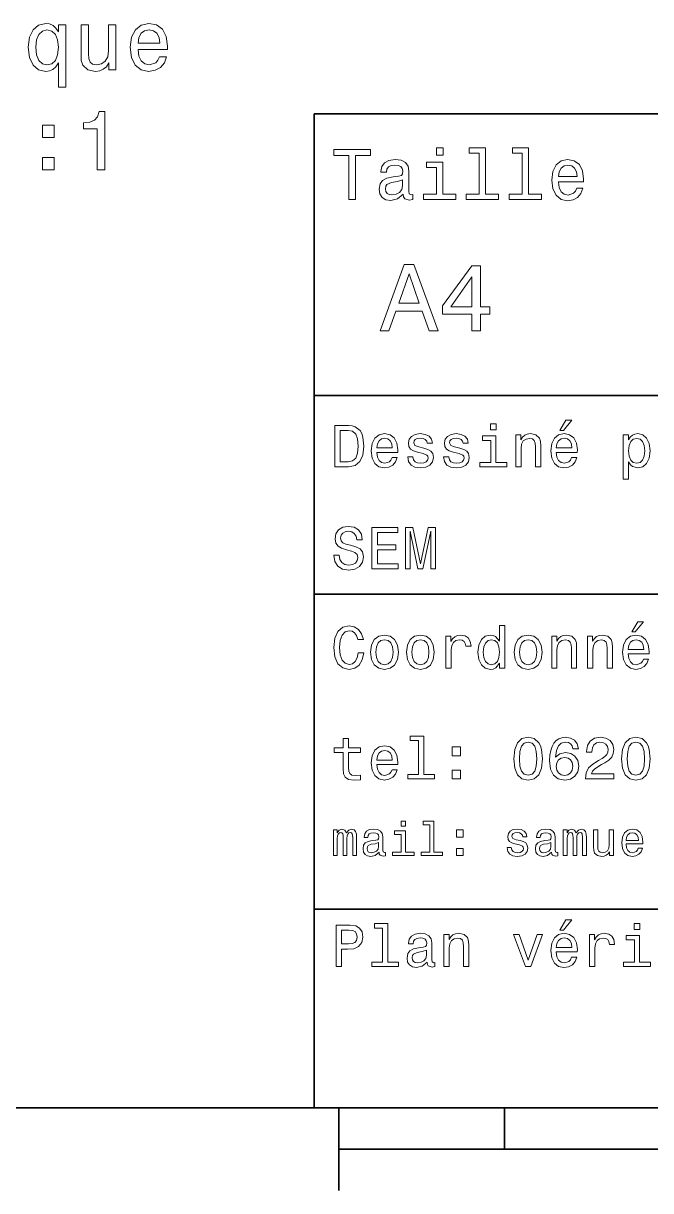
# Model space of a CAD drawing. Extents: x 0 to 297, y 0 to 210.
# Drawn here: x 79.4 to 117.3, y 5 to 75.5 of the extents above; entities that cross this region are included whole.
import ezdxf

# ---------------------------------------------------------------- set-up
doc = ezdxf.new("R2010")
doc.units = 0

msp = doc.modelspace()

# ---------------------------------------------------------------- linework, layer by layer
at = {"color": 7, "lineweight": 35}
for p, q in [((97, 10), (97, 70)), ((97, 70), (287, 70)), ((97, 53), (162, 53)), ((97, 41), (162, 41)), ((97, 22), (162, 22)), ((10, 10), (287, 10)), ((97, 10), (287, 10)), ((98.5, 7.5), (198.5, 7.5))]:
    msp.add_line(p, q, dxfattribs=at)
at = {"color": 7, "lineweight": 35, "ltscale": 0.125}
msp.add_line((98.5, 10), (98.5, 5), dxfattribs=at)
at = {"color": 7, "lineweight": 35, "ltscale": 0.0625}
msp.add_line((108.5, 10), (108.5, 7.5), dxfattribs=at)
at = {"color": 7, "lineweight": 13}
for points in [[(81.571091, 74.945999), (81.414749, 75.172943), (81.238235, 75.334328), (81.031464, 75.425102), (80.794434, 75.460403), (80.365753, 75.359543), (80.032898, 75.077118), (79.81604, 74.62323), (79.740395, 74.013), (79.81604, 73.397728), (80.032898, 72.943832), (80.365753, 72.656372), (80.794434, 72.560555), (81.031464, 72.590813), (81.233192, 72.676544), (81.409698, 72.832886), (81.571091, 73.069916), (81.571091, 71.607384), (82.014893, 71.607384), (82.014893, 75.364586), (81.571091, 75.364586)], [(86.367195, 73.881874), (88.14241, 73.881874), (88.147453, 74.088646), (88.066757, 74.668617), (87.844864, 75.102341), (87.491837, 75.364586), (87.022812, 75.460403), (86.563881, 75.359543), (86.210854, 75.077118), (85.98391, 74.618187), (85.903214, 74.013), (85.978867, 73.392685), (86.205811, 72.938789), (86.553795, 72.656372), (87.007683, 72.560555), (87.401062, 72.626114), (87.723824, 72.797585), (87.960854, 73.069916), (88.097023, 73.433029), (87.658264, 73.433029), (87.567482, 73.2313), (87.436356, 73.080002), (87.063156, 72.958969), (86.775696, 73.014442), (86.558838, 73.190956), (86.417625, 73.478416), (86.367195, 73.866745)], [(80.19429, 74.013), (80.23967, 74.461845), (80.38089, 74.789658), (80.592697, 74.991386), (80.870079, 75.061989), (81.162582, 74.991386), (81.384491, 74.794701), (81.51561, 74.466888), (81.56604, 74.013), (81.51561, 73.55407), (81.384491, 73.226257), (81.162582, 73.024529), (80.870079, 72.958969), (80.592697, 73.024529), (80.38089, 73.226257), (80.23967, 73.559113)], [(85.030739, 75.364586), (84.586937, 75.364586), (84.586937, 73.801186), (84.536499, 73.438072), (84.390251, 73.175827), (84.1633, 73.014442), (83.865753, 72.964012), (83.628723, 73.004356), (83.477425, 73.125389), (83.391693, 73.332161), (83.371521, 73.624672), (83.371521, 75.364586), (82.927719, 75.364586), (82.927719, 73.584328), (82.942841, 73.226257), (83.038666, 72.928703), (83.331177, 72.656372), (83.800194, 72.560555), (84.052353, 72.595856), (84.269211, 72.68663), (84.455811, 72.842972), (84.607109, 73.069916), (84.607109, 72.656372), (85.030739, 72.656372)], [(86.367195, 74.255074), (86.422668, 74.603058), (86.558838, 74.86026), (86.76561, 75.016602), (87.037949, 75.072075), (87.305237, 75.016602), (87.512009, 74.86026), (87.638092, 74.603058), (87.683472, 74.255074)], [(83.896011, 66.609543), (84.35495, 66.609543), (84.35495, 70.134758), (84.012009, 70.134758), (83.921234, 69.827126), (83.73967, 69.620346), (83.462296, 69.499313), (83.07901, 69.458969), (83.07901, 69.100899), (83.896011, 69.100899)], [(80.602783, 68.566315), (81.298752, 68.566315), (81.298752, 69.317757), (80.602783, 69.317757)], [(99.102303, 64.837173), (99.5, 64.837173), (99.5, 67.47406), (100.407784, 67.47406), (100.407784, 67.837173), (98.190201, 67.837173), (98.190201, 67.47406), (99.102303, 67.47406)], [(104.786743, 67.940918), (104.384727, 67.940918), (104.384727, 67.508644), (104.786743, 67.508644)], [(106.969742, 67.621033), (106.969742, 65.157059), (106.187317, 65.157059), (106.187317, 64.837173), (108.128242, 64.837173), (108.128242, 65.157059), (107.350143, 65.157059), (107.350143, 67.940918), (106.373199, 67.940918), (106.373199, 67.621033)], [(109.572044, 67.621033), (109.572044, 65.157059), (108.789627, 65.157059), (108.789627, 64.837173), (110.730545, 64.837173), (110.730545, 65.157059), (109.952454, 65.157059), (109.952454, 67.940918), (108.975502, 67.940918), (108.975502, 67.621033)], [(80.602783, 66.609543), (81.298752, 66.609543), (81.298752, 67.360985), (80.602783, 67.360985)], [(102.387611, 65.139771), (102.387611, 65.126801), (102.409225, 64.979828), (102.47406, 64.876076), (102.746399, 64.793945), (102.958214, 64.828529), (102.958214, 65.122475), (102.867432, 65.109505), (102.746399, 65.165703), (102.724785, 65.338615), (102.724785, 66.540344), (102.672913, 66.84726), (102.521614, 67.0634), (102.257927, 67.193085), (101.886169, 67.240631), (101.523056, 67.188759), (101.255043, 67.041786), (101.086456, 66.812675), (101.030258, 66.510086), (101.030258, 66.484146), (101.371758, 66.484146), (101.402016, 66.665703), (101.497116, 66.795387), (101.65274, 66.873199), (101.873199, 66.903458), (102.085014, 66.881844), (102.236313, 66.817001), (102.327087, 66.704605), (102.357346, 66.548988), (102.340057, 66.367432), (102.270897, 66.276657), (102.097984, 66.233429), (101.773773, 66.198845), (101.402016, 66.121033), (101.138329, 65.982704), (100.982712, 65.766571), (100.935158, 65.446686), (100.978386, 65.161385), (101.112389, 64.949562), (101.328529, 64.815559), (101.626801, 64.768013), (102.028816, 64.858788)], [(104.773773, 65.157059), (104.773773, 67.080688), (103.796829, 67.080688), (103.796829, 66.756485), (104.393372, 66.756485), (104.393372, 65.157059), (103.615273, 65.157059), (103.615273, 64.837173), (105.560516, 64.837173), (105.560516, 65.157059)], [(111.750717, 65.887604), (113.272339, 65.887604), (113.276657, 66.064842), (113.207497, 66.561958), (113.017288, 66.933716), (112.714699, 67.158501), (112.312683, 67.240631), (111.919312, 67.154175), (111.616714, 66.912102), (111.422188, 66.51873), (111.353027, 66), (111.41787, 65.4683), (111.612396, 65.079247), (111.91066, 64.837173), (112.299713, 64.755043), (112.636887, 64.811234), (112.913544, 64.958214), (113.116714, 65.191643), (113.233429, 65.502876), (112.857346, 65.502876), (112.779541, 65.329971), (112.667145, 65.200287), (112.34726, 65.096542), (112.100868, 65.144089), (111.914986, 65.295387), (111.793945, 65.541786), (111.750717, 65.874634)], [(111.750717, 66.207489), (111.798271, 66.50576), (111.914986, 66.726219), (112.092216, 66.860229), (112.325653, 66.907776), (112.554756, 66.860229), (112.731987, 66.726219), (112.840057, 66.50576), (112.878967, 66.207489)], [(102.344383, 65.649857), (102.292511, 65.425072), (102.154182, 65.252159), (101.946686, 65.139771), (101.691643, 65.100861), (101.527374, 65.122475), (101.41066, 65.191643), (101.337173, 65.312675), (101.315559, 65.481262), (101.332855, 65.632561), (101.402016, 65.740631), (101.678673, 65.861671), (102.028816, 65.913544), (102.344383, 66.017288)], [(100.982712, 56.9049), (101.51297, 56.9049), (101.933716, 58.080692), (103.530258, 58.080692), (103.951012, 56.9049), (104.492798, 56.9049), (103.028816, 60.910664), (102.440926, 60.910664)], [(106.521614, 56.9049), (107.040344, 56.9049), (107.040344, 57.896255), (107.610954, 57.896255), (107.610954, 58.357349), (107.040344, 58.357349), (107.040344, 60.818443), (106.515854, 60.818443), (104.763687, 58.403458), (104.763687, 57.896255), (106.521614, 57.896255)], [(102.118156, 58.570606), (102.734871, 60.334293), (103.351585, 58.570606)], [(105.247841, 58.357349), (106.521614, 60.149857), (106.521614, 58.357349)], [(111.84726, 50.88797), (112.059799, 50.88797), (112.560516, 51.500362), (112.207489, 51.500362)], [(99.080688, 51.190563), (98.248558, 51.190563), (98.248558, 48.690563), (99.080688, 48.690563), (99.473343, 48.769814), (99.765129, 49.011169), (99.945244, 49.40382), (100.010086, 49.940563), (99.952446, 50.488113), (99.880402, 50.70425), (99.779541, 50.877163), (99.487755, 51.111313), (99.296829, 51.168949)], [(99.055473, 50.891571), (99.329254, 50.837536), (99.516571, 50.671829), (99.628242, 50.376442), (99.664268, 49.940563), (99.624641, 49.519093), (99.51297, 49.223705), (99.322044, 49.047192), (99.055473, 48.989555), (98.583572, 48.989555), (98.583572, 50.891571)], [(107.992798, 51.27702), (107.657784, 51.27702), (107.657784, 50.916786), (107.992798, 50.916786)], [(100.784584, 49.565922), (102.052597, 49.565922), (102.056198, 49.713619), (101.998558, 50.127884), (101.840057, 50.437683), (101.587898, 50.625), (101.252884, 50.693443), (100.925072, 50.621399), (100.672913, 50.41967), (100.510803, 50.091862), (100.453171, 49.659584), (100.507202, 49.216499), (100.669312, 48.892292), (100.91787, 48.690563), (101.242073, 48.62212), (101.523056, 48.668949), (101.753601, 48.791428), (101.922913, 48.98595), (102.020172, 49.245319), (101.706772, 49.245319), (101.64193, 49.101227), (101.548271, 48.993156), (101.2817, 48.9067), (101.07637, 48.946327), (100.921471, 49.072407), (100.820602, 49.27774), (100.784584, 49.555115)], [(100.784584, 49.832493), (100.824211, 50.081055), (100.921471, 50.264771), (101.069168, 50.376442), (101.263687, 50.416069), (101.454613, 50.376442), (101.602303, 50.264771), (101.69236, 50.081055), (101.724785, 49.832493)], [(103.623199, 49.818085), (103.317001, 49.890129), (103.090057, 49.972984), (103.014412, 50.142292), (103.036026, 50.261169), (103.111671, 50.347622), (103.234146, 50.401657), (103.41066, 50.423271), (103.579971, 50.401657), (103.713257, 50.336815), (103.799713, 50.239555), (103.835732, 50.109871), (104.145531, 50.109871), (104.145531, 50.117077), (104.091499, 50.351227), (103.943802, 50.534943), (103.713257, 50.650219), (103.41066, 50.693443), (103.104469, 50.650219), (102.881126, 50.531342), (102.740631, 50.354828), (102.697403, 50.131485), (102.729828, 49.915348), (102.830688, 49.76405), (102.996399, 49.655983), (103.237755, 49.580334), (103.590775, 49.493877), (103.806915, 49.40382), (103.864555, 49.331772), (103.886169, 49.223705), (103.853745, 49.09042), (103.767288, 48.989555), (103.626801, 48.924713), (103.439484, 48.903099), (103.241356, 48.924713), (103.09726, 49.000362), (103, 49.122841), (102.960373, 49.292149), (102.654175, 49.292149), (102.704613, 49.003963), (102.852303, 48.795029), (103.086456, 48.668949), (103.41066, 48.62212), (103.749283, 48.668949), (103.997841, 48.795029), (104.149139, 48.996758), (104.203171, 49.259727), (104.163544, 49.486671), (104.051872, 49.641571), (103.868156, 49.742435)], [(105.791786, 49.818085), (105.485588, 49.890129), (105.258644, 49.972984), (105.182999, 50.142292), (105.204613, 50.261169), (105.280258, 50.347622), (105.40274, 50.401657), (105.579254, 50.423271), (105.748558, 50.401657), (105.881844, 50.336815), (105.9683, 50.239555), (106.004326, 50.109871), (106.314117, 50.109871), (106.314117, 50.117077), (106.260086, 50.351227), (106.112396, 50.534943), (105.881844, 50.650219), (105.579254, 50.693443), (105.273056, 50.650219), (105.049713, 50.531342), (104.909225, 50.354828), (104.865997, 50.131485), (104.898415, 49.915348), (104.999283, 49.76405), (105.164986, 49.655983), (105.406342, 49.580334), (105.759369, 49.493877), (105.975502, 49.40382), (106.033142, 49.331772), (106.054756, 49.223705), (106.022339, 49.09042), (105.935883, 48.989555), (105.795387, 48.924713), (105.60807, 48.903099), (105.409943, 48.924713), (105.265854, 49.000362), (105.168587, 49.122841), (105.12896, 49.292149), (104.822769, 49.292149), (104.873199, 49.003963), (105.020897, 48.795029), (105.255043, 48.668949), (105.579254, 48.62212), (105.91787, 48.668949), (106.166428, 48.795029), (106.317726, 48.996758), (106.371758, 49.259727), (106.33213, 49.486671), (106.220459, 49.641571), (106.036743, 49.742435)], [(107.981987, 48.957134), (107.981987, 50.560158), (107.16787, 50.560158), (107.16787, 50.289986), (107.664986, 50.289986), (107.664986, 48.957134), (107.016571, 48.957134), (107.016571, 48.690563), (108.637611, 48.690563), (108.637611, 48.957134)], [(109.181557, 48.690563), (109.498558, 48.690563), (109.498558, 49.807278), (109.530983, 50.063042), (109.635445, 50.250362), (109.797546, 50.365635), (110.013687, 50.408863), (110.1866, 50.372841), (110.29467, 50.275578), (110.348701, 50.113472), (110.366714, 49.897335), (110.366714, 48.690563), (110.683716, 48.690563), (110.683716, 49.962177), (110.669312, 50.217941), (110.604469, 50.430477), (110.39193, 50.625), (110.060516, 50.693443), (109.876801, 50.668228), (109.721901, 50.599785), (109.588615, 50.484512), (109.484146, 50.329613), (109.484146, 50.625), (109.181557, 50.625)], [(111.627518, 49.565922), (112.895531, 49.565922), (112.899132, 49.713619), (112.841499, 50.127884), (112.682999, 50.437683), (112.430832, 50.625), (112.095825, 50.693443), (111.768013, 50.621399), (111.515854, 50.41967), (111.353745, 50.091862), (111.296112, 49.659584), (111.350143, 49.216499), (111.512245, 48.892292), (111.760803, 48.690563), (112.085014, 48.62212), (112.365997, 48.668949), (112.596542, 48.791428), (112.765854, 48.98595), (112.863113, 49.245319), (112.549713, 49.245319), (112.484871, 49.101227), (112.391212, 48.993156), (112.124641, 48.9067), (111.919312, 48.946327), (111.764412, 49.072407), (111.663544, 49.27774), (111.627518, 49.555115)], [(111.627518, 49.832493), (111.667145, 50.081055), (111.764412, 50.264771), (111.912102, 50.376442), (112.106628, 50.416069), (112.297546, 50.376442), (112.445244, 50.264771), (112.535301, 50.081055), (112.567726, 49.832493)], [(115.986313, 50.326012), (115.986313, 50.625), (115.669312, 50.625), (115.669312, 47.941284), (115.986313, 47.941284), (115.986313, 48.98595), (116.097984, 48.816643), (116.22406, 48.704971), (116.541069, 48.62212), (116.843658, 48.690563), (117.081413, 48.895893), (117.236313, 49.2201), (117.293945, 49.659584), (117.236313, 50.095463), (117.081413, 50.41967), (116.843658, 50.621399), (116.541069, 50.693443), (116.368156, 50.671829), (116.220459, 50.603386), (116.094383, 50.488113)], [(116.48703, 48.9067), (116.274498, 48.953533), (116.119598, 49.097622), (116.022339, 49.331772), (115.989914, 49.659584), (116.022339, 49.983791), (116.119598, 50.217941), (116.274498, 50.358429), (116.48703, 50.408863), (116.681557, 50.358429), (116.836456, 50.21434), (116.933716, 49.98019), (116.969742, 49.659584), (116.933716, 49.335377), (116.836456, 49.097622), (116.681557, 48.953533)], [(98.515129, 43.355907), (98.187317, 43.355907), (98.259369, 42.974064), (98.439484, 42.693085), (98.716858, 42.523773), (99.091499, 42.462536), (99.46254, 42.520172), (99.739914, 42.678673), (99.916428, 42.927231), (99.98127, 43.255043), (99.927231, 43.55043), (99.77594, 43.741352), (99.530983, 43.867435), (99.203171, 43.961094), (98.922188, 44.029537), (98.738472, 44.108788), (98.634003, 44.224064), (98.601585, 44.404179), (98.634003, 44.56628), (98.727669, 44.688759), (98.871758, 44.771614), (99.069885, 44.80043), (99.271614, 44.764408), (99.430115, 44.667145), (99.534584, 44.505043), (99.585014, 44.285301), (99.912827, 44.285301), (99.912827, 44.292507), (99.855186, 44.631123), (99.685883, 44.883286), (99.419312, 45.041786), (99.059074, 45.095821), (98.734871, 45.041786), (98.482712, 44.890488), (98.320602, 44.656338), (98.26297, 44.353745), (98.309799, 44.083572), (98.446686, 43.899857), (98.662827, 43.777378), (98.958214, 43.683716), (99.25, 43.600864), (99.469742, 43.521614), (99.603027, 43.406338), (99.649857, 43.219021), (99.606628, 43.028099), (99.494957, 42.884007), (99.325645, 42.793949), (99.105911, 42.765129), (98.860954, 42.804756), (98.67363, 42.920029), (98.554756, 43.107349)], [(100.496399, 42.530979), (102.081413, 42.530979), (102.081413, 42.833572), (100.827812, 42.833572), (100.827812, 43.680115), (101.944527, 43.680115), (101.944527, 43.979107), (100.827812, 43.979107), (100.827812, 44.728386), (102.052597, 44.728386), (102.052597, 45.030979), (100.496399, 45.030979)], [(102.520897, 42.530979), (102.798271, 42.530979), (102.798271, 44.80043), (103.266571, 42.530979), (103.57637, 42.530979), (104.041069, 44.80043), (104.041069, 42.530979), (104.322044, 42.530979), (104.322044, 45.030979), (103.882568, 45.030979), (103.421471, 42.826366), (102.963974, 45.030979), (102.520897, 45.030979)], [(99.66787, 37.460373), (99.595818, 37.15778), (99.476944, 36.941643), (99.311241, 36.808357), (99.116714, 36.765129), (98.882568, 36.829971), (98.698845, 37.024494), (98.57637, 37.341499), (98.536743, 37.780979), (98.57637, 38.216858), (98.695244, 38.537464), (98.87896, 38.731987), (99.116714, 38.80043), (99.289627, 38.764408), (99.437317, 38.663544), (99.552597, 38.501442), (99.631844, 38.278099), (99.97406, 38.278099), (99.865997, 38.620316), (99.678673, 38.879681), (99.422913, 39.041786), (99.116714, 39.099422), (98.734871, 39.009365), (98.443085, 38.757202), (98.25576, 38.342937), (98.190926, 37.780979), (98.25576, 37.219021), (98.443085, 36.804756), (98.734871, 36.548992), (99.116714, 36.462536), (99.451729, 36.530979), (99.721901, 36.721901), (99.912827, 37.035301), (100.013687, 37.460373)], [(108.201729, 36.829971), (108.201729, 36.530979), (108.51873, 36.530979), (108.51873, 39.117435), (108.20533, 39.117435), (108.20533, 38.170029), (107.963974, 38.443802), (107.816284, 38.508644), (107.646973, 38.533859), (107.340775, 38.461815), (107.103027, 38.260086), (106.948128, 37.935879), (106.894089, 37.5), (106.948128, 37.064121), (107.103027, 36.736309), (107.340775, 36.530979), (107.646973, 36.462536), (107.816284, 36.487751), (107.967575, 36.552593)], [(116.184441, 38.728386), (116.396973, 38.728386), (116.897697, 39.340778), (116.54467, 39.340778)], [(100.413544, 37.496399), (100.471184, 37.056915), (100.636887, 36.732708), (100.899857, 36.530979), (101.252884, 36.462536), (101.602303, 36.530979), (101.865273, 36.729107), (102.030983, 37.053314), (102.092216, 37.496399), (102.030983, 37.935879), (101.865273, 38.263687), (101.602303, 38.461815), (101.252884, 38.533859), (100.899857, 38.461815), (100.636887, 38.260086), (100.471184, 37.935879)], [(100.737755, 37.5), (100.770172, 37.824207), (100.87104, 38.058357), (101.033142, 38.20245), (101.252884, 38.25288), (101.469017, 38.20245), (101.631126, 38.061958), (101.731987, 37.824207), (101.768013, 37.5), (101.731987, 37.172188), (101.631126, 36.934437), (101.469017, 36.790344), (101.252884, 36.743515), (101.033142, 36.790344), (100.87104, 36.934437), (100.770172, 37.172188)], [(102.58213, 37.496399), (102.639771, 37.056915), (102.805473, 36.732708), (103.068443, 36.530979), (103.421471, 36.462536), (103.770897, 36.530979), (104.033859, 36.729107), (104.19957, 37.053314), (104.260803, 37.496399), (104.19957, 37.935879), (104.033859, 38.263687), (103.770897, 38.461815), (103.421471, 38.533859), (103.068443, 38.461815), (102.805473, 38.260086), (102.639771, 37.935879)], [(102.906342, 37.5), (102.938759, 37.824207), (103.039627, 38.058357), (103.201729, 38.20245), (103.421471, 38.25288), (103.637611, 38.20245), (103.799713, 38.061958), (103.900574, 37.824207), (103.9366, 37.5), (103.900574, 37.172188), (103.799713, 36.934437), (103.637611, 36.790344), (103.421471, 36.743515), (103.201729, 36.790344), (103.039627, 36.934437), (102.938759, 37.172188)], [(104.963257, 36.530979), (105.280258, 36.530979), (105.280258, 37.636887), (105.312683, 37.903458), (105.409943, 38.094379), (105.568443, 38.209652), (105.780983, 38.249279), (105.939484, 38.224064), (106.058357, 38.152016), (106.130402, 38.029537), (106.155617, 37.863831), (106.476227, 37.863831), (106.432999, 38.155621), (106.314117, 38.364552), (106.115997, 38.490635), (105.845825, 38.533859), (105.662102, 38.505043), (105.503601, 38.432995), (105.363113, 38.310516), (105.251442, 38.144814), (105.251442, 38.465416), (104.963257, 38.465416)], [(107.701012, 38.249279), (107.909943, 38.198845), (108.068443, 38.058357), (108.162102, 37.824207), (108.198128, 37.5), (108.162102, 37.172188), (108.068443, 36.938038), (107.909943, 36.793949), (107.701012, 36.747116), (107.502884, 36.793949), (107.351585, 36.938038), (107.250717, 37.175793), (107.2183, 37.5), (107.250717, 37.820606), (107.351585, 38.054756), (107.502884, 38.198845)], [(109.087898, 37.496399), (109.145531, 37.056915), (109.311241, 36.732708), (109.574203, 36.530979), (109.927231, 36.462536), (110.276657, 36.530979), (110.539627, 36.729107), (110.70533, 37.053314), (110.766571, 37.496399), (110.70533, 37.935879), (110.539627, 38.263687), (110.276657, 38.461815), (109.927231, 38.533859), (109.574203, 38.461815), (109.311241, 38.260086), (109.145531, 37.935879)], [(109.412102, 37.5), (109.444527, 37.824207), (109.545387, 38.058357), (109.707489, 38.20245), (109.927231, 38.25288), (110.143372, 38.20245), (110.305473, 38.061958), (110.406342, 37.824207), (110.44236, 37.5), (110.406342, 37.172188), (110.305473, 36.934437), (110.143372, 36.790344), (109.927231, 36.743515), (109.707489, 36.790344), (109.545387, 36.934437), (109.444527, 37.172188)], [(111.350143, 36.530979), (111.667145, 36.530979), (111.667145, 37.647694), (111.69957, 37.903458), (111.804031, 38.090778), (111.966141, 38.206051), (112.182274, 38.249279), (112.355186, 38.213257), (112.463257, 38.115993), (112.517288, 37.953888), (112.535301, 37.737751), (112.535301, 36.530979), (112.852303, 36.530979), (112.852303, 37.802593), (112.837898, 38.058357), (112.773056, 38.270893), (112.560516, 38.465416), (112.229103, 38.533859), (112.045387, 38.508644), (111.890488, 38.440201), (111.757202, 38.324928), (111.65274, 38.170029), (111.65274, 38.465416), (111.350143, 38.465416)], [(113.51873, 36.530979), (113.835732, 36.530979), (113.835732, 37.647694), (113.868156, 37.903458), (113.972626, 38.090778), (114.134727, 38.206051), (114.350861, 38.249279), (114.523773, 38.213257), (114.631844, 38.115993), (114.685883, 37.953888), (114.703888, 37.737751), (114.703888, 36.530979), (115.020889, 36.530979), (115.020889, 37.802593), (115.006485, 38.058357), (114.941643, 38.270893), (114.729111, 38.465416), (114.39769, 38.533859), (114.213974, 38.508644), (114.059082, 38.440201), (113.925789, 38.324928), (113.821327, 38.170029), (113.821327, 38.465416), (113.51873, 38.465416)], [(115.964699, 37.406338), (117.232712, 37.406338), (117.236313, 37.554035), (117.178673, 37.9683), (117.020172, 38.278099), (116.768013, 38.465416), (116.432999, 38.533859), (116.105186, 38.461815), (115.853027, 38.260086), (115.690918, 37.932278), (115.633286, 37.5), (115.687317, 37.056915), (115.849426, 36.732708), (116.097984, 36.530979), (116.422188, 36.462536), (116.703171, 36.509365), (116.933716, 36.631844), (117.103027, 36.826366), (117.200287, 37.085735), (116.886887, 37.085735), (116.822044, 36.941643), (116.728386, 36.833572), (116.461815, 36.747116), (116.256485, 36.786743), (116.101585, 36.912823), (116.000717, 37.118156), (115.964699, 37.395531)], [(115.964699, 37.672909), (116.004318, 37.921471), (116.101585, 38.105186), (116.249283, 38.216858), (116.443802, 38.256485), (116.634727, 38.216858), (116.782425, 38.105186), (116.872482, 37.921471), (116.9049, 37.672909)], [(103.306198, 32.170029), (103.306198, 30.116714), (102.654175, 30.116714), (102.654175, 29.850143), (104.271614, 29.850143), (104.271614, 30.116714), (103.623199, 30.116714), (103.623199, 32.4366), (102.809074, 32.4366), (102.809074, 32.170029)], [(98.763687, 31.449568), (98.763687, 30.480547), (98.785301, 30.167147), (98.886169, 29.951008), (99.087898, 29.824926), (99.430115, 29.7817), (99.804756, 29.799711), (99.804756, 30.073486), (99.530983, 30.051872), (99.282417, 30.08069), (99.149132, 30.170748), (99.091499, 30.322046), (99.080688, 30.534582), (99.080688, 31.449568), (99.804756, 31.449568), (99.804756, 31.71974), (99.080688, 31.71974), (99.080688, 32.285301), (98.763687, 32.285301), (98.763687, 31.71974), (98.216141, 31.71974), (98.216141, 31.449568)], [(100.784584, 30.725504), (102.052597, 30.725504), (102.056198, 30.873198), (101.998558, 31.287464), (101.840057, 31.597261), (101.587898, 31.784582), (101.252884, 31.853025), (100.925072, 31.780979), (100.672913, 31.57925), (100.510803, 31.25144), (100.453171, 30.819164), (100.507202, 30.37608), (100.669312, 30.051872), (100.91787, 29.850143), (101.242073, 29.7817), (101.523056, 29.828529), (101.753601, 29.951008), (101.922913, 30.145533), (102.020172, 30.404898), (101.706772, 30.404898), (101.64193, 30.260807), (101.548271, 30.152737), (101.2817, 30.066282), (101.07637, 30.105907), (100.921471, 30.231987), (100.820602, 30.437319), (100.784584, 30.714697)], [(105.341499, 31.247837), (105.838615, 31.247837), (105.838615, 31.784582), (105.341499, 31.784582)], [(109.059074, 31.071325), (109.113113, 30.505762), (109.282425, 30.102304), (109.552597, 29.857347), (109.927231, 29.778097), (110.298271, 29.857347), (110.568443, 30.102304), (110.734146, 30.505762), (110.791786, 31.071325), (110.734146, 31.633286), (110.665703, 31.856628), (110.568443, 32.040344), (110.298271, 32.285301), (109.927231, 32.368156), (109.552597, 32.285301), (109.282425, 32.036743), (109.113113, 31.633286)], [(109.4049, 31.071325), (109.433716, 31.507204), (109.523773, 31.820604), (109.685883, 32.004322), (109.927231, 32.069164), (110.164986, 32.004322), (110.327087, 31.820604), (110.417145, 31.507204), (110.445969, 31.071325), (110.417145, 30.631844), (110.327087, 30.318443), (110.164986, 30.134726), (109.927231, 30.073486), (109.685883, 30.134726), (109.523773, 30.318443), (109.433716, 30.631844)], [(112.960373, 31.676512), (112.89193, 31.9683), (112.733429, 32.184437), (112.488472, 32.321323), (112.171471, 32.368156), (111.958931, 32.342937), (111.775215, 32.274494), (111.613113, 32.162823), (111.476227, 32.004322), (111.368156, 31.806194), (111.288902, 31.56484), (111.238472, 31.280258), (111.22406, 30.959654), (111.2817, 30.448126), (111.458214, 30.077089), (111.742798, 29.853746), (112.131844, 29.778097), (112.48127, 29.842939), (112.747841, 30.012247), (112.920746, 30.278818), (112.981987, 30.617435), (112.920746, 30.959654), (112.755043, 31.222622), (112.499283, 31.388329), (112.182274, 31.445965), (111.840057, 31.373919), (111.58429, 31.168587), (111.638329, 31.56484), (111.753601, 31.849422), (111.930115, 32.01873), (112.175072, 32.076366), (112.355186, 32.04755), (112.492073, 31.971901), (112.58213, 31.845821), (112.62896, 31.676512)], [(113.385445, 29.850143), (115.103745, 29.850143), (115.103745, 30.159943), (113.745674, 30.159943), (113.821327, 30.32925), (113.951004, 30.46974), (114.350861, 30.725504), (114.5634, 30.833572), (114.801147, 30.988472), (114.970459, 31.168587), (115.067719, 31.381123), (115.103745, 31.622478), (115.042511, 31.925072), (114.873199, 32.162823), (114.613831, 32.314121), (114.278816, 32.368156), (113.932999, 32.306915), (113.670029, 32.137608), (113.500717, 31.867435), (113.443085, 31.510807), (113.443085, 31.460375), (113.770889, 31.460375), (113.770889, 31.489193), (113.803314, 31.73415), (113.900574, 31.914265), (114.055473, 32.029537), (114.260803, 32.069164), (114.469742, 32.033142), (114.624641, 31.943083), (114.725502, 31.802593), (114.761528, 31.62608), (114.736313, 31.460375), (114.66787, 31.319883), (114.552597, 31.197405), (114.394089, 31.089336), (114.181557, 30.974062), (113.828529, 30.750719), (113.579971, 30.512968), (113.432274, 30.224783), (113.385445, 29.86095)], [(115.564842, 31.071325), (115.618874, 30.505762), (115.788185, 30.102304), (116.058357, 29.857347), (116.432999, 29.778097), (116.804031, 29.857347), (117.074203, 30.102304), (117.239914, 30.505762), (117.297546, 31.071325), (117.239914, 31.633286), (117.171471, 31.856628), (117.074203, 32.040344), (116.804031, 32.285301), (116.432999, 32.368156), (116.058357, 32.285301), (115.788185, 32.036743), (115.618874, 31.633286)], [(115.91066, 31.071325), (115.939484, 31.507204), (116.029541, 31.820604), (116.191643, 32.004322), (116.432999, 32.069164), (116.670746, 32.004322), (116.832855, 31.820604), (116.922913, 31.507204), (116.951729, 31.071325), (116.922913, 30.631844), (116.832855, 30.318443), (116.670746, 30.134726), (116.432999, 30.073486), (116.191643, 30.134726), (116.029541, 30.318443), (115.939484, 30.631844)], [(100.784584, 30.992075), (100.824211, 31.240633), (100.921471, 31.424351), (101.069168, 31.536022), (101.263687, 31.575647), (101.454613, 31.536022), (101.602303, 31.424351), (101.69236, 31.240633), (101.724785, 30.992075)], [(112.632568, 30.613832), (112.592941, 30.386887), (112.492073, 30.213976), (112.329971, 30.098703), (112.128242, 30.062679), (111.915703, 30.098703), (111.753601, 30.210375), (111.649139, 30.383286), (111.616714, 30.610229), (111.65274, 30.833572), (111.753601, 31.002882), (111.919312, 31.11095), (112.142654, 31.150576), (112.337173, 31.11095), (112.492073, 31.006483), (112.592941, 30.837175)], [(105.341499, 29.850143), (105.838615, 29.850143), (105.838615, 30.386887), (105.341499, 30.386887)], [(98.170029, 25.224785), (98.403458, 25.224785), (98.403458, 26.259367), (98.41787, 26.414986), (98.461098, 26.527378), (98.527374, 26.59366), (98.613831, 26.619598), (98.682999, 26.596542), (98.729103, 26.538906), (98.752159, 26.440924), (98.760803, 26.311241), (98.760803, 25.224785), (98.979828, 25.224785), (98.979828, 26.259367), (98.99424, 26.412106), (99.03746, 26.524496), (99.106628, 26.59366), (99.193085, 26.619598), (99.262245, 26.596542), (99.308357, 26.538906), (99.337173, 26.311241), (99.337173, 25.224785), (99.570602, 25.224785), (99.570602, 26.293949), (99.556198, 26.515852), (99.510086, 26.685881), (99.41787, 26.789627), (99.268013, 26.827091), (99.092216, 26.769453), (98.956772, 26.602306), (98.850143, 26.766571), (98.671471, 26.827091), (98.507202, 26.769453), (98.394814, 26.60807), (98.394814, 26.772335), (98.170029, 26.772335)], [(100.925072, 25.426514), (100.925072, 25.417868), (100.939484, 25.319885), (100.982712, 25.250721), (101.164268, 25.195967), (101.305473, 25.219021), (101.305473, 25.414986), (101.244957, 25.406342), (101.164268, 25.443806), (101.149857, 25.559078), (101.149857, 26.360231), (101.115273, 26.564842), (101.014412, 26.708935), (100.838615, 26.795389), (100.590775, 26.827091), (100.348701, 26.792507), (100.170029, 26.694525), (100.05764, 26.541788), (100.020172, 26.340059), (100.020172, 26.322767), (100.247841, 26.322767), (100.268013, 26.443806), (100.331413, 26.53026), (100.435158, 26.582134), (100.58213, 26.602306), (100.723343, 26.587896), (100.824211, 26.54467), (100.884727, 26.469742), (100.9049, 26.365995), (100.893372, 26.244957), (100.84726, 26.184439), (100.731987, 26.155621), (100.515854, 26.132566), (100.268013, 26.080692), (100.092216, 25.988474), (99.988472, 25.844381), (99.956772, 25.631124), (99.985588, 25.440924), (100.074928, 25.299713), (100.219017, 25.210375), (100.41787, 25.178675), (100.685883, 25.239195)], [(102.524498, 27.293949), (102.256485, 27.293949), (102.256485, 27.005764), (102.524498, 27.005764)], [(103.979828, 27.080692), (103.979828, 25.438042), (103.458214, 25.438042), (103.458214, 25.224785), (104.752159, 25.224785), (104.752159, 25.438042), (104.233429, 25.438042), (104.233429, 27.293949), (103.58213, 27.293949), (103.58213, 27.080692)], [(109.438042, 26.126802), (109.193085, 26.184439), (109.011528, 26.250721), (108.951012, 26.386168), (108.9683, 26.48127), (109.028816, 26.550434), (109.126801, 26.59366), (109.268013, 26.610952), (109.403458, 26.59366), (109.510086, 26.541788), (109.579254, 26.463978), (109.60807, 26.360231), (109.855911, 26.360231), (109.855911, 26.365995), (109.812683, 26.553314), (109.694527, 26.700289), (109.510086, 26.792507), (109.268013, 26.827091), (109.023056, 26.792507), (108.844383, 26.697407), (108.731987, 26.556196), (108.697403, 26.377523), (108.723343, 26.204613), (108.804031, 26.083574), (108.9366, 25.99712), (109.129684, 25.9366), (109.412102, 25.867435), (109.585014, 25.795389), (109.631126, 25.737753), (109.648415, 25.651299), (109.622482, 25.54467), (109.553314, 25.463978), (109.440918, 25.412106), (109.291069, 25.394814), (109.132568, 25.412106), (109.017288, 25.472624), (108.939484, 25.570606), (108.907784, 25.706053), (108.662827, 25.706053), (108.703171, 25.475506), (108.821327, 25.308359), (109.008644, 25.207495), (109.268013, 25.170031), (109.538902, 25.207495), (109.737755, 25.308359), (109.858788, 25.469742), (109.902016, 25.680117), (109.870316, 25.861673), (109.780975, 25.985592), (109.634003, 26.066284)], [(111.33429, 25.426514), (111.33429, 25.417868), (111.348701, 25.319885), (111.39193, 25.250721), (111.573486, 25.195967), (111.714699, 25.219021), (111.714699, 25.414986), (111.654175, 25.406342), (111.573486, 25.443806), (111.559074, 25.559078), (111.559074, 26.360231), (111.524498, 26.564842), (111.42363, 26.708935), (111.247841, 26.795389), (111, 26.827091), (110.757927, 26.792507), (110.579254, 26.694525), (110.466858, 26.541788), (110.429398, 26.340059), (110.429398, 26.322767), (110.657059, 26.322767), (110.677231, 26.443806), (110.740631, 26.53026), (110.844376, 26.582134), (110.991356, 26.602306), (111.132568, 26.587896), (111.233429, 26.54467), (111.293945, 26.469742), (111.314117, 26.365995), (111.302597, 26.244957), (111.256485, 26.184439), (111.141212, 26.155621), (110.925072, 26.132566), (110.677231, 26.080692), (110.501442, 25.988474), (110.39769, 25.844381), (110.365997, 25.631124), (110.394814, 25.440924), (110.484146, 25.299713), (110.628242, 25.210375), (110.827087, 25.178675), (111.0951, 25.239195)], [(112.048988, 25.224785), (112.282417, 25.224785), (112.282417, 26.259367), (112.296829, 26.414986), (112.340057, 26.527378), (112.406342, 26.59366), (112.492798, 26.619598), (112.561958, 26.596542), (112.60807, 26.538906), (112.631119, 26.440924), (112.639771, 26.311241), (112.639771, 25.224785), (112.858788, 25.224785), (112.858788, 26.259367), (112.873199, 26.412106), (112.916428, 26.524496), (112.985588, 26.59366), (113.072044, 26.619598), (113.141212, 26.596542), (113.187317, 26.538906), (113.216141, 26.311241), (113.216141, 25.224785), (113.44957, 25.224785), (113.44957, 26.293949), (113.435158, 26.515852), (113.389046, 26.685881), (113.296829, 26.789627), (113.146973, 26.827091), (112.971184, 26.769453), (112.835732, 26.602306), (112.729103, 26.766571), (112.55043, 26.827091), (112.386169, 26.769453), (112.273773, 26.60807), (112.273773, 26.772335), (112.048988, 26.772335)], [(115.841499, 25.925074), (116.855904, 25.925074), (116.858788, 26.043228), (116.812683, 26.374641), (116.685875, 26.622478), (116.484146, 26.772335), (116.216141, 26.827091), (115.953888, 26.769453), (115.752159, 26.60807), (115.622475, 26.345821), (115.57637, 26), (115.619598, 25.645535), (115.749275, 25.386168), (115.948128, 25.224785), (116.207489, 25.170031), (116.432274, 25.207495), (116.616714, 25.305477), (116.752159, 25.461096), (116.829971, 25.668589), (116.579247, 25.668589), (116.527374, 25.553314), (116.452446, 25.46686), (116.239189, 25.397696), (116.074928, 25.429396), (115.951004, 25.53026), (115.870316, 25.694525), (115.841499, 25.916428)], [(102.515854, 25.438042), (102.515854, 26.720463), (101.864555, 26.720463), (101.864555, 26.504324), (102.262245, 26.504324), (102.262245, 25.438042), (101.743515, 25.438042), (101.743515, 25.224785), (103.040344, 25.224785), (103.040344, 25.438042)], [(105.60807, 26.342941), (106.005768, 26.342941), (106.005768, 26.772335), (105.60807, 26.772335)], [(115.077805, 26.772335), (114.824203, 26.772335), (114.824203, 25.878963), (114.795387, 25.671471), (114.711815, 25.521614), (114.58213, 25.429396), (114.412102, 25.400578), (114.276657, 25.423632), (114.190201, 25.492796), (114.141205, 25.610952), (114.129684, 25.778099), (114.129684, 26.772335), (113.876083, 26.772335), (113.876083, 25.755045), (113.884727, 25.550434), (113.939484, 25.380404), (114.106628, 25.224785), (114.374634, 25.170031), (114.51873, 25.190203), (114.642654, 25.242075), (114.749283, 25.331413), (114.835732, 25.461096), (114.835732, 25.224785), (115.077805, 25.224785)], [(115.841499, 26.138329), (115.873199, 26.337177), (115.951004, 26.48415), (116.06916, 26.573488), (116.224785, 26.605188), (116.377518, 26.573488), (116.495674, 26.48415), (116.567719, 26.337177), (116.593658, 26.138329)], [(100.896255, 25.766571), (100.861671, 25.616716), (100.769455, 25.501442), (100.631126, 25.426514), (100.461098, 25.400578), (100.351585, 25.414986), (100.273773, 25.461096), (100.224785, 25.541788), (100.210373, 25.654181), (100.221901, 25.755045), (100.268013, 25.827091), (100.452446, 25.907782), (100.685883, 25.942364), (100.896255, 26.011528)], [(105.60807, 25.224785), (106.005768, 25.224785), (106.005768, 25.654181), (105.60807, 25.654181)], [(111.305473, 25.766571), (111.270889, 25.616716), (111.178673, 25.501442), (111.040344, 25.426514), (110.870316, 25.400578), (110.760803, 25.414986), (110.682999, 25.461096), (110.634003, 25.541788), (110.619598, 25.654181), (110.631126, 25.755045), (110.677231, 25.827091), (110.861671, 25.907782), (111.0951, 25.942364), (111.305473, 26.011528)], [(111.84726, 20.728386), (112.059799, 20.728386), (112.560516, 21.340778), (112.207489, 21.340778)], [(98.324211, 18.530979), (98.655617, 18.530979), (98.655617, 19.586454), (99.023056, 19.586454), (99.394089, 19.604465), (99.689484, 19.730547), (99.880402, 19.975504), (99.945244, 20.310518), (99.894814, 20.620316), (99.750717, 20.847261), (99.51297, 20.98415), (99.188759, 21.030979), (98.324211, 21.030979)], [(99.098701, 20.724783), (99.314842, 20.703169), (99.473343, 20.634726), (99.567001, 20.508644), (99.599426, 20.310518), (99.5634, 20.101583), (99.466141, 19.975504), (99.30043, 19.910662), (99.073486, 19.892651), (98.655617, 19.892651), (98.655617, 20.724783)], [(101.137611, 20.850864), (101.137611, 18.79755), (100.485588, 18.79755), (100.485588, 18.530979), (102.103027, 18.530979), (102.103027, 18.79755), (101.454613, 18.79755), (101.454613, 21.117435), (100.640488, 21.117435), (100.640488, 20.850864)], [(103.824928, 18.78314), (103.824928, 18.772333), (103.842941, 18.649855), (103.896973, 18.5634), (104.123917, 18.494957), (104.30043, 18.523775), (104.30043, 18.768732), (104.224785, 18.757925), (104.123917, 18.804754), (104.105911, 18.948847), (104.105911, 19.950287), (104.062683, 20.206051), (103.9366, 20.386166), (103.716858, 20.494236), (103.407059, 20.533861), (103.104469, 20.490633), (102.881126, 20.368155), (102.740631, 20.177233), (102.693802, 19.925072), (102.693802, 19.903458), (102.978386, 19.903458), (103.003601, 20.054754), (103.082855, 20.162823), (103.21254, 20.227665), (103.396255, 20.252882), (103.572769, 20.234869), (103.698845, 20.180836), (103.774498, 20.087175), (103.799713, 19.957493), (103.785301, 19.806194), (103.727669, 19.730547), (103.583572, 19.694523), (103.3134, 19.665705), (103.003601, 19.600864), (102.783859, 19.48559), (102.654175, 19.305475), (102.614555, 19.038904), (102.650574, 18.801151), (102.762245, 18.62464), (102.94236, 18.512968), (103.190926, 18.473343), (103.52594, 18.54899)], [(104.844383, 18.530979), (105.161385, 18.530979), (105.161385, 19.647694), (105.193802, 19.903458), (105.298271, 20.090778), (105.460373, 20.206051), (105.676514, 20.249279), (105.849426, 20.213255), (105.957497, 20.115993), (106.011528, 19.95389), (106.029541, 19.737751), (106.029541, 18.530979), (106.346542, 18.530979), (106.346542, 19.802593), (106.33213, 20.058357), (106.267288, 20.270893), (106.054756, 20.465418), (105.723343, 20.533861), (105.539627, 20.508644), (105.384727, 20.440201), (105.251442, 20.324926), (105.146973, 20.170029), (105.146973, 20.465418), (104.844383, 20.465418)], [(109.761528, 18.530979), (110.096542, 18.530979), (110.802597, 20.465418), (110.474785, 20.465418), (109.930832, 18.905619), (109.376083, 20.465418), (109.04467, 20.465418)], [(111.627518, 19.40634), (112.895531, 19.40634), (112.899132, 19.554033), (112.841499, 19.9683), (112.682999, 20.278097), (112.430832, 20.465418), (112.095825, 20.533861), (111.768013, 20.461815), (111.515854, 20.260086), (111.353745, 19.932276), (111.296112, 19.5), (111.350143, 19.056915), (111.512245, 18.732708), (111.760803, 18.530979), (112.085014, 18.462536), (112.365997, 18.509365), (112.596542, 18.631844), (112.765854, 18.826368), (112.863113, 19.085733), (112.549713, 19.085733), (112.484871, 18.941643), (112.391212, 18.833572), (112.124641, 18.747118), (111.919312, 18.786743), (111.764412, 18.912823), (111.663544, 19.118155), (111.627518, 19.395533)], [(113.637604, 18.530979), (113.954613, 18.530979), (113.954613, 19.636887), (113.98703, 19.903458), (114.08429, 20.094379), (114.242798, 20.209654), (114.45533, 20.249279), (114.613831, 20.224062), (114.732712, 20.152016), (114.804756, 20.029537), (114.829971, 19.863832), (115.150574, 19.863832), (115.107346, 20.155619), (114.988472, 20.364553), (114.790344, 20.490633), (114.520172, 20.533861), (114.336456, 20.505043), (114.177956, 20.432997), (114.03746, 20.310518), (113.925789, 20.144812), (113.925789, 20.465418), (113.637604, 20.465418)], [(116.667145, 21.117435), (116.33213, 21.117435), (116.33213, 20.757204), (116.667145, 20.757204)], [(111.627518, 19.672911), (111.667145, 19.921469), (111.764412, 20.105186), (111.912102, 20.216858), (112.106628, 20.256483), (112.297546, 20.216858), (112.445244, 20.105186), (112.535301, 19.921469), (112.567726, 19.672911)], [(116.656342, 18.79755), (116.656342, 20.400576), (115.842216, 20.400576), (115.842216, 20.130404), (116.33934, 20.130404), (116.33934, 18.79755), (115.690918, 18.79755), (115.690918, 18.530979), (117.311958, 18.530979), (117.311958, 18.79755)], [(103.788902, 19.208212), (103.745674, 19.020893), (103.630402, 18.876801), (103.457489, 18.78314), (103.244957, 18.750719), (103.10807, 18.768732), (103.010803, 18.826368), (102.94957, 18.927233), (102.931557, 19.067722), (102.945969, 19.193804), (103.003601, 19.283861), (103.234146, 19.384726), (103.52594, 19.427954), (103.788902, 19.514408)]]:
    msp.add_lwpolyline(points, close=True, dxfattribs=at)

doc.saveas('drawing.dxf')
